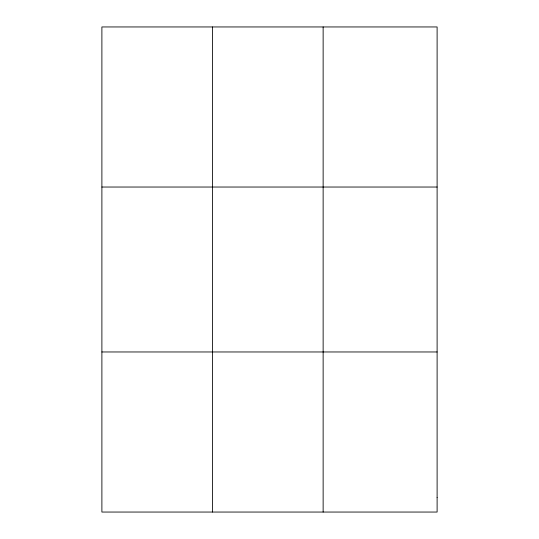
<?xml version="1.0" encoding="UTF-8"?>
<svg xmlns="http://www.w3.org/2000/svg" width="539" height="539" viewBox="0 0 539 539"><rect width="100%" height="100%" fill="white"/><g stroke="black" fill="none" stroke-linecap="round" stroke-linejoin="round"><path stroke-width="0.81" d="M212.514 512.05L212.514 26.95M323.137 512.05L323.137 26.95M101.891 187.033L437.109 187.033M101.891 351.967L437.109 351.967M437.109 497.497L437.109 512.05L101.891 512.05L101.891 26.95L437.109 26.95L437.109 497.497"/></g></svg>
